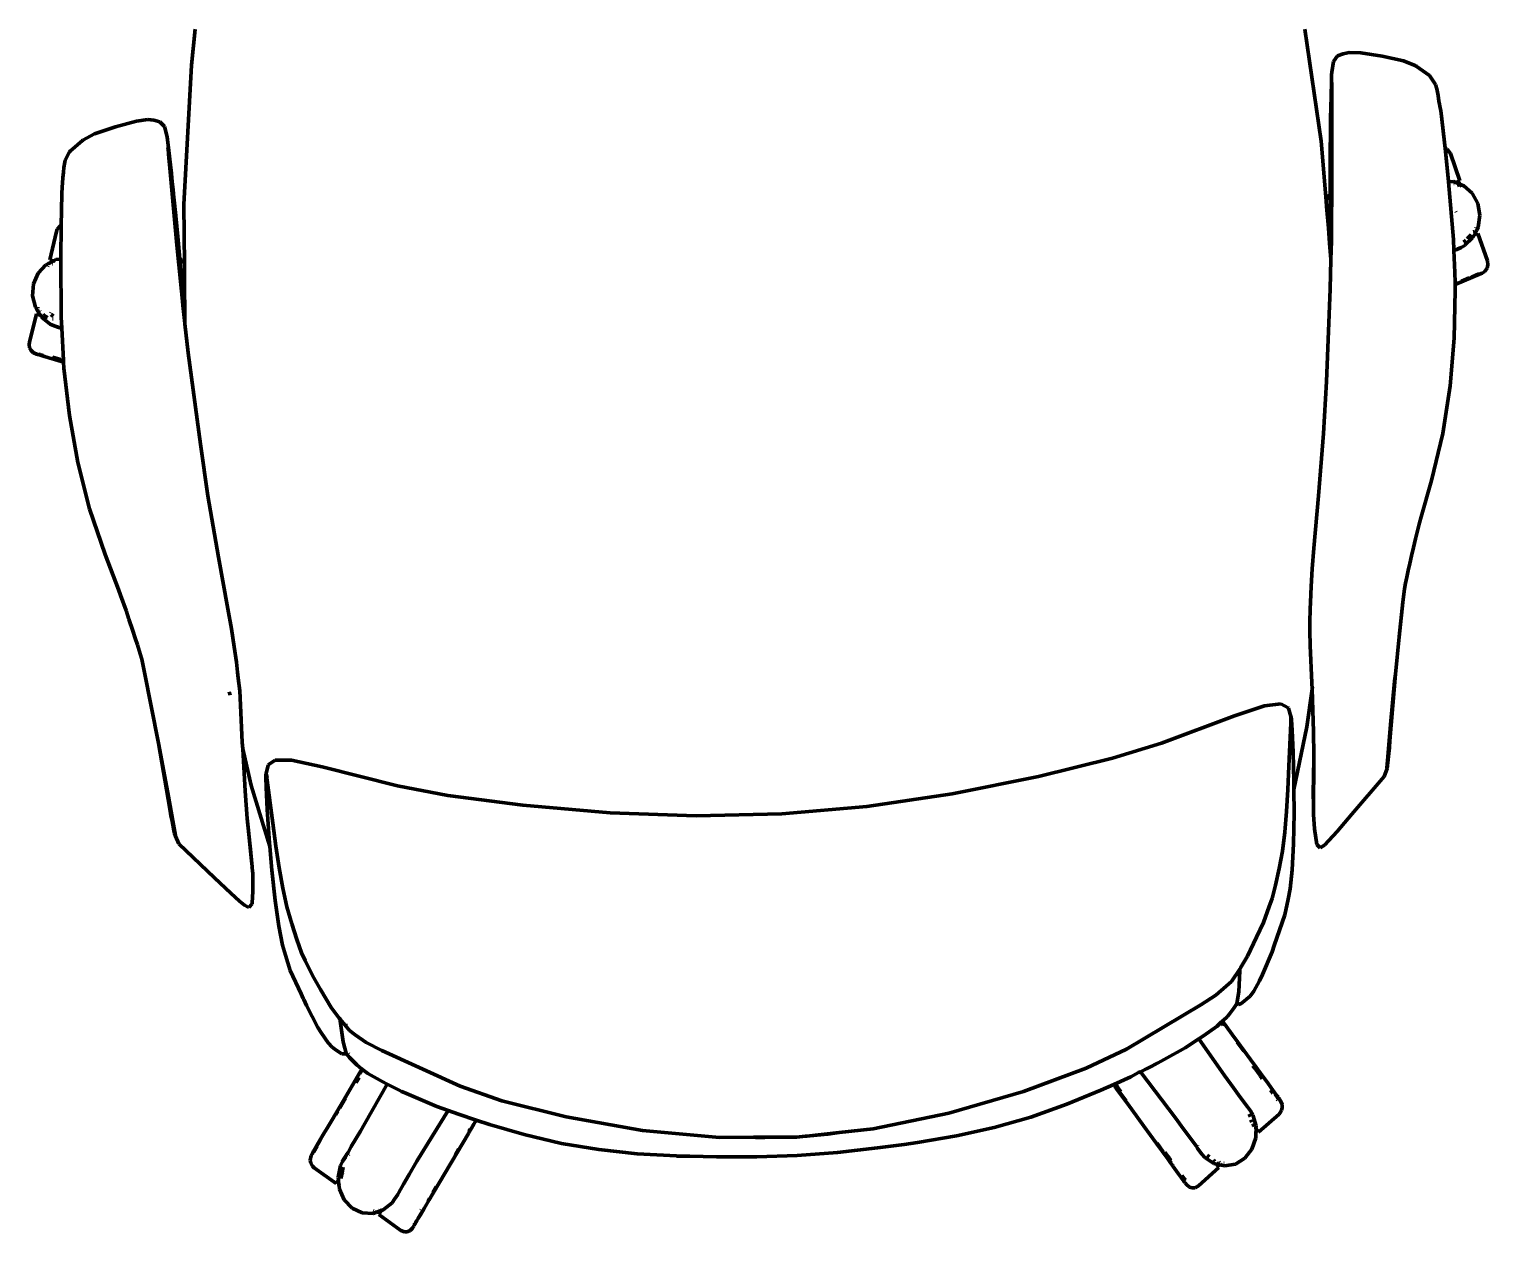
# Model space of a CAD drawing. Header units: millimetres. Extents: x 4307 to 31003, y 2809 to 20009.
# Drawn here: x 18729 to 19362, y 7918 to 8440 of the extents above; entities that cross this region are included whole.
import ezdxf

# ---------------------------------------------------------------- set-up
doc = ezdxf.new("R2010")
doc.units = ezdxf.units.MM
doc.layers.add('ProfileEdges', color=7, linetype='Continuous')

msp = doc.modelspace()

# ---------------------------------------------------------------- linework, layer by layer
at = {"layer": 'ProfileEdges', "lineweight": 211}
for p, q in [((18801.43, 8439.77), (18799.75, 8424.23)), ((19282.93, 8439.77), (19290.04, 8391.21)), ((19294.62, 8421.19), (19295.35, 8425.81)), ((19295.35, 8425.81), (19297.15, 8428.14)), ((19297.15, 8428.14), (19299.58, 8429.12)), ((19299.58, 8429.12), (19302.24, 8429.71)), ((19307.17, 8429.5), (19302.24, 8429.71)), ((19316.44, 8428.11), (19307.17, 8429.5)), ((19316.44, 8428.11), (19325.82, 8426.06)), ((19325.82, 8426.06), (19331.1, 8423.86)), ((18799.75, 8424.23), (18796.47, 8363.68)), ((19294.57, 8420.02), (19294.46, 8416.5)), ((19294.57, 8420.02), (19294.62, 8421.19)), ((19331.22, 8423.79), (19331.1, 8423.86)), ((19337.1, 8419.66), (19331.22, 8423.79)), ((19339.08, 8416.62), (19337.1, 8419.66)), ((19294.46, 8416.5), (19294.31, 8411.34)), ((19294.59, 8416.63), (19294.61, 8416.42)), ((19294.61, 8416.42), (19294.63, 8414.91)), ((19294.67, 8416.1), (19294.61, 8416.42)), ((19294.61, 8409.94), (19294.63, 8414.91)), ((19339.65, 8415.7), (19339.08, 8416.62)), ((19340.15, 8413.85), (19339.65, 8415.7)), ((19340.15, 8413.85), (19340.73, 8411.02)), ((19294.31, 8411.34), (19294.19, 8405.22)), ((19294.61, 8409.94), (19294.59, 8407.55)), ((19294.59, 8407.55), (19294.63, 8375.68)), ((19340.73, 8411.02), (19341.15, 8408.59)), ((19341.15, 8408.59), (19341.37, 8407.29)), ((19341.37, 8407.29), (19341.53, 8406.39)), ((19341.53, 8406.39), (19341.88, 8404.39)), ((18775.95, 8399.87), (18766.85, 8397.46)), ((18780.84, 8400.63), (18775.95, 8399.87)), ((18783.53, 8400.34), (18780.84, 8400.63)), ((18783.53, 8400.34), (18786.05, 8399.64)), ((18786.05, 8399.64), (18788.05, 8397.52)), ((19294.08, 8398.09), (19294.14, 8401.59)), ((19294.14, 8401.59), (19294.19, 8405.22)), ((19341.88, 8404.39), (19342.26, 8402.02)), ((19343.12, 8394.35), (19342.26, 8402.02)), ((18757.7, 8394.38), (18752.65, 8391.6)), ((18766.85, 8397.46), (18757.7, 8394.38)), ((18789.2, 8393), (18788.05, 8397.52)), ((19294.04, 8394.7), (19293.96, 8386.73)), ((19294.04, 8394.7), (19294.08, 8398.09)), ((19343.12, 8394.35), (19343.78, 8388.2)), ((18747.19, 8386.84), (18752.54, 8391.51)), ((18752.54, 8391.51), (18752.65, 8391.6)), ((18789.35, 8391.84), (18789.2, 8393)), ((18789.35, 8391.84), (18789.78, 8388.35)), ((18789.64, 8388.47), (18789.61, 8387.93)), ((18789.67, 8387.68), (18789.64, 8388.47)), ((18789.67, 8387.68), (18790.03, 8383.82)), ((18789.78, 8388.35), (18790.39, 8383.23)), ((19292.18, 8365.24), (19290.04, 8391.21)), ((19344.69, 8387.73), (19343.78, 8388.2)), ((19343.78, 8388.2), (19345.31, 8373.87)), ((19344.69, 8387.73), (19346.13, 8385.77)), ((18744.78, 8382.01), (18744.45, 8379.78)), ((18745.01, 8382.94), (18744.78, 8382.01)), ((18746.94, 8386.55), (18745.01, 8382.94)), ((18746.94, 8386.55), (18747.19, 8386.84)), ((18790.03, 8383.82), (18790.46, 8379.43)), ((18791.08, 8377.16), (18790.39, 8383.23)), ((19293.92, 8377.69), (19293.96, 8386.73)), ((19346.13, 8385.77), (19350.15, 8373.96)), ((18743.7, 8371.03), (18744.05, 8375.29)), ((18744.24, 8377.76), (18744.05, 8375.29)), ((18744.45, 8379.78), (18744.24, 8377.76)), ((18793.32, 8347.72), (18790.46, 8379.43)), ((18791.08, 8377.16), (18791.45, 8373.55)), ((19293.92, 8377.69), (19293.92, 8368.05)), ((19294.63, 8375.68), (19294.59, 8368.42)), ((18743.38, 8360.9), (18743.54, 8368.63)), ((18743.7, 8371.03), (18743.54, 8368.63)), ((18791.83, 8370.08), (18791.45, 8373.55)), ((18792.18, 8366.71), (18791.83, 8370.08)), ((19293.92, 8368.05), (19293.09, 8367.36)), ((19293.92, 8368.05), (19293.92, 8367.57)), ((19294.25, 8368.28), (19294.51, 8368.39)), ((19294.51, 8368.39), (19294.59, 8368.42)), ((19294.59, 8368.42), (19294.52, 8356.68)), ((19294.66, 8368.49), (19294.59, 8368.42)), ((19294.59, 8368.42), (19294.65, 8368.45)), ((19345.31, 8373.87), (19345.32, 8373.62)), ((19347.5, 8373.65), (19345.32, 8373.62)), ((19345.32, 8373.62), (19347.47, 8348.56)), ((19348.51, 8373.23), (19347.5, 8373.65)), ((19347.6, 8372.87), (19347.65, 8372.87)), ((19347.68, 8372.88), (19347.65, 8372.87)), ((19348.51, 8373.23), (19348.29, 8373.14)), ((19349.7, 8373.73), (19348.51, 8373.23)), ((19350.33, 8372.48), (19348.51, 8373.23)), ((19349.75, 8372.23), (19349.02, 8371.92)), ((19350.15, 8373.96), (19349.7, 8373.73)), ((19350.01, 8372.34), (19350.22, 8372.43)), ((19350.22, 8372.43), (19350.33, 8372.48)), ((19350.33, 8372.48), (19350.63, 8372.6)), ((19350.73, 8372.31), (19350.33, 8372.48)), ((19350.63, 8372.6), (19350.73, 8372.31)), ((19350.73, 8372.31), (19350.86, 8371.96)), ((19351.96, 8371.8), (19350.73, 8372.31)), ((19350.91, 8371.82), (19351.07, 8371.34)), ((19355.61, 8368.66), (19351.96, 8371.8)), ((19358.02, 8364.19), (19355.61, 8368.66)), ((18792.18, 8366.71), (18792.98, 8358.79)), ((18796.47, 8363.68), (18796.71, 8337.61)), ((19292.18, 8365.24), (19292.38, 8366.22)), ((19292.38, 8362.8), (19292.18, 8365.24)), ((19292.38, 8366.22), (19293.09, 8367.36)), ((19292.38, 8362.8), (19293.88, 8358.53)), ((19293.14, 8353.52), (19292.38, 8362.8)), ((19293.92, 8367.57), (19293.88, 8358.53)), ((19358.91, 8359.08), (19358.02, 8364.19)), ((18743.28, 8354.69), (18743.38, 8360.9)), ((18793.84, 8349.8), (18792.98, 8358.79)), ((19293.87, 8357.34), (19293.81, 8353.79)), ((19293.88, 8358.53), (19293.87, 8357.34)), ((19294.2, 8357.61), (19294.52, 8356.68)), ((19294.52, 8356.68), (19294.51, 8354.07)), ((19294.52, 8356.68), (19294.59, 8356.5)), ((19348.55, 8360.42), (19348.48, 8360.61)), ((19358.91, 8359.08), (19358.16, 8353.94)), ((18741.16, 8352.03), (18738.28, 8339.78)), ((18741.59, 8353), (18741.16, 8352.03)), ((18741.59, 8353), (18742.92, 8354.54)), ((18743.28, 8354.69), (18742.92, 8354.54)), ((18743.06, 8340.29), (18743.28, 8354.69)), ((18793.84, 8349.8), (18794.72, 8340.21)), ((19293.14, 8353.52), (19293.81, 8353.79)), ((19293.69, 8346.9), (19293.14, 8353.52)), ((19293.81, 8353.79), (19293.71, 8347.97)), ((19294.38, 8354.01), (19294.51, 8354.07)), ((19294.51, 8354.07), (19294.47, 8347.88)), ((19294.51, 8354.07), (19294.57, 8354.09)), ((19355.87, 8349.38), (19352.42, 8346.08)), ((19353.35, 8348.87), (19353.87, 8349.37)), ((19353.5, 8349.23), (19353.48, 8349.2)), ((19353.87, 8349.37), (19353.5, 8349.23)), ((19353.87, 8349.37), (19353.9, 8349.4)), ((19353.9, 8349.4), (19354.85, 8350.31)), ((19354.16, 8349.47), (19353.9, 8349.4)), ((19354.32, 8349.54), (19354.16, 8349.47)), ((19354.77, 8349.74), (19354.32, 8349.54)), ((19354.77, 8349.74), (19354.92, 8349.83)), ((19354.85, 8350.31), (19355.07, 8350.74)), ((19355.87, 8349.38), (19356.41, 8350.46)), ((19356.53, 8352.03), (19355.97, 8351.79)), ((19356.41, 8350.46), (19357.39, 8352.39)), ((19356.41, 8350.46), (19357.56, 8350.94)), ((19357.15, 8353.75), (19357.21, 8353.55)), ((19357.39, 8352.39), (19357.52, 8352.65)), ((19357.58, 8352.47), (19357.39, 8352.39)), ((19357.52, 8352.65), (19358.16, 8353.94)), ((19357.52, 8352.65), (19357.58, 8352.47)), ((19358.03, 8351.11), (19357.56, 8350.94)), ((19362.15, 8339.34), (19358.03, 8351.11)), ((18793.32, 8347.72), (18795.41, 8326.23)), ((19293.71, 8347.97), (19293.69, 8346.9)), ((19294.26, 8339.91), (19293.69, 8346.9)), ((19294.26, 8339.91), (19294.47, 8347.88)), ((19347.47, 8348.56), (19347.63, 8343.87)), ((19347.63, 8343.87), (19348.31, 8344.13)), ((19348.22, 8344.01), (19347.63, 8343.73)), ((19347.92, 8343.93), (19347.63, 8343.87)), ((19347.63, 8343.87), (19347.63, 8343.73)), ((19347.63, 8343.73), (19347.96, 8334.16)), ((19348.61, 8344.12), (19348.22, 8344.01)), ((19350.77, 8345.07), (19348.61, 8344.12)), ((19349.39, 8344.55), (19350.77, 8345.07)), ((19350.77, 8345.07), (19352.32, 8345.98)), ((19351.82, 8347.41), (19352.73, 8348.28)), ((19352.42, 8346.08), (19352.32, 8345.98)), ((18736.63, 8337.48), (18733.29, 8333.95)), ((18737.81, 8338.12), (18736.63, 8337.48)), ((18737.55, 8337.12), (18737.46, 8336.76)), ((18737.81, 8338.12), (18737.77, 8337.99)), ((18737.88, 8338.43), (18737.81, 8338.12)), ((18738.19, 8338.34), (18737.81, 8338.12)), ((18738.19, 8338.34), (18737.88, 8338.43)), ((18739.93, 8339.29), (18738.19, 8338.34)), ((18738.31, 8338.3), (18738.19, 8338.34)), ((18738.28, 8339.78), (18739.93, 8339.29)), ((18739.55, 8337.93), (18739.61, 8337.91)), ((18740.9, 8339.82), (18739.93, 8339.29)), ((18739.93, 8339.29), (18740.02, 8339.26)), ((18740.51, 8339.12), (18740.85, 8339.02)), ((18743.07, 8340.03), (18740.9, 8339.82)), ((18743.06, 8340.29), (18743.07, 8340.03)), ((18743.07, 8340.03), (18743.22, 8314.86)), ((18795.61, 8339.61), (18794.72, 8340.21)), ((18794.72, 8340.21), (18794.77, 8339.73)), ((18794.77, 8339.73), (18795.63, 8330.74)), ((18795.61, 8339.61), (18796.42, 8338.56)), ((18796.42, 8338.56), (18796.71, 8337.61)), ((18796.71, 8337.61), (18796.73, 8335.16)), ((19293.95, 8327.03), (19294.26, 8339.91)), ((19362.34, 8337.52), (19362.06, 8336.16)), ((19362.34, 8337.52), (19362.15, 8339.34)), ((18731.3, 8329.24), (18733.29, 8333.95)), ((18795.43, 8329.92), (18795.39, 8329.79)), ((18796.73, 8335.16), (18795.63, 8330.74)), ((18795.63, 8330.74), (18795.74, 8329.56)), ((18796.73, 8335.16), (18796.81, 8325.84)), ((19347.96, 8334.16), (19348.44, 8334.37)), ((19347.96, 8334.16), (19348.1, 8329.82)), ((19348.1, 8329.82), (19349, 8330.2)), ((19359.48, 8333.74), (19348.13, 8328.95)), ((19350.9, 8330.43), (19354.23, 8331.84)), ((19355.24, 8332.26), (19356.86, 8332.95)), ((19358.49, 8333.68), (19356.86, 8332.95)), ((19358.49, 8333.68), (19358.47, 8333.96)), ((19358.87, 8334.26), (19359.07, 8333.93)), ((19359.48, 8333.74), (19359.5, 8333.78)), ((19359.84, 8333.89), (19359.5, 8333.78)), ((19360.84, 8334.53), (19359.84, 8333.89)), ((19362.06, 8336.16), (19360.84, 8334.53)), ((18730.87, 8324.06), (18731.3, 8329.24)), ((18730.87, 8324.06), (18732.15, 8319.15)), ((18795.54, 8326.19), (18795.41, 8326.23)), ((18795.41, 8326.23), (18796.01, 8320.08)), ((18795.74, 8329.56), (18796.13, 8326.03)), ((18796.13, 8326.03), (18796.01, 8326.06)), ((18796.13, 8326.03), (18796.75, 8320.26)), ((18796.81, 8325.84), (18796.13, 8326.03)), ((18796.81, 8325.84), (18796.87, 8319.19)), ((19293.95, 8327.03), (19292.34, 8286.95)), ((19348.22, 8326.39), (19347.68, 8305.75)), ((19348.1, 8329.82), (19348.12, 8329.26)), ((19348.12, 8329.26), (19348.64, 8329.48)), ((19348.12, 8329.26), (19348.13, 8328.95)), ((19348.13, 8328.95), (19348.22, 8326.39)), ((18732.15, 8319.15), (18732.88, 8317.95)), ((18732.88, 8317.95), (18732.8, 8317.63)), ((18732.8, 8317.63), (18733.14, 8317.52)), ((18732.96, 8318.28), (18732.88, 8317.95)), ((18732.88, 8317.95), (18733.14, 8317.52)), ((18733.17, 8319.14), (18733.08, 8318.76)), ((18733.14, 8317.52), (18733.23, 8317.5)), ((18733.14, 8317.52), (18734.2, 8315.74)), ((18733.65, 8317.37), (18733.23, 8317.5)), ((18734.11, 8317.23), (18733.95, 8317.28)), ((18796.01, 8320.08), (18796.94, 8312.18)), ((18796.75, 8320.26), (18796.87, 8319.19)), ((18796.87, 8319.19), (18796.94, 8312.18)), ((18732.53, 8316.24), (18729.45, 8304.05)), ((18732.95, 8316.11), (18732.53, 8316.24)), ((18734.2, 8315.74), (18732.95, 8316.11)), ((18734.2, 8315.74), (18734.24, 8315.72)), ((18734.24, 8315.72), (18734.74, 8315.58)), ((18734.24, 8315.72), (18734.75, 8314.89)), ((18734.75, 8314.89), (18738.51, 8311.84)), ((18735.25, 8315.42), (18735.31, 8315.41)), ((18735.33, 8315.39), (18735.25, 8315.42)), ((18735.46, 8316.19), (18735.72, 8315.78)), ((18735.72, 8315.78), (18736.72, 8314.96)), ((18736.25, 8315.13), (18736.18, 8315.14)), ((18736.25, 8315.13), (18736.28, 8315.1)), ((18736.28, 8315.1), (18736.33, 8315.07)), ((18736.44, 8315.03), (18736.33, 8315.07)), ((18736.33, 8315.07), (18736.45, 8315.07)), ((18736.45, 8315.07), (18736.44, 8315.03)), ((18736.45, 8315.07), (18736.72, 8314.96)), ((18736.77, 8314.94), (18736.72, 8314.96)), ((18736.77, 8314.94), (18736.81, 8314.96)), ((18736.8, 8314.93), (18736.77, 8314.94)), ((18736.92, 8314.9), (18736.8, 8314.93)), ((18736.8, 8314.93), (18737.22, 8314.6)), ((18736.92, 8314.9), (18736.81, 8314.96)), ((18736.92, 8314.9), (18737.11, 8314.84)), ((18737.16, 8314.85), (18737.11, 8314.84)), ((18740.25, 8311.02), (18738.51, 8311.84)), ((18738.74, 8316.94), (18738.64, 8316.55)), ((18739.24, 8315.7), (18738.85, 8316.01)), ((18738.93, 8315.8), (18739.24, 8315.7)), ((18739.24, 8315.7), (18739.3, 8315.68)), ((18739.5, 8315.63), (18739.3, 8315.68)), ((18739.8, 8315.27), (18739.3, 8315.68)), ((18739.8, 8315.54), (18739.5, 8315.63)), ((18739.55, 8314.14), (18739.79, 8314.07)), ((18740.25, 8311.02), (18742.3, 8310.34)), ((18742.75, 8310.27), (18740.25, 8311.02)), ((18743.22, 8314.86), (18743.49, 8310.05)), ((18796.94, 8311.95), (18796.94, 8312.18)), ((18796.94, 8311.95), (18798.42, 8299.39)), ((18742.3, 8310.34), (18742.75, 8310.27)), ((18743.49, 8310.05), (18742.75, 8310.27)), ((18743.49, 8310.05), (18744.29, 8296.15)), ((19345.95, 8285.05), (19347.68, 8305.75)), ((18729.37, 8302.97), (18729.45, 8304.05)), ((18729.57, 8301.52), (18729.37, 8302.97)), ((18730.17, 8300.34), (18729.57, 8301.52)), ((18730.17, 8300.34), (18731.19, 8299.42)), ((18733.18, 8298.64), (18731.19, 8299.42)), ((18731.19, 8299.42), (18732.61, 8298.78)), ((18733.18, 8298.64), (18732.61, 8298.78)), ((18733.1, 8299.17), (18732.94, 8298.8)), ((18733.18, 8298.64), (18734.34, 8298.36)), ((18733.69, 8298.46), (18733.18, 8298.64)), ((18733.6, 8298.83), (18733.6, 8298.91)), ((18734.11, 8298.65), (18733.6, 8298.83)), ((18737.86, 8297.21), (18733.69, 8298.46)), ((18736.02, 8297.82), (18734.34, 8298.36)), ((18734.44, 8298.54), (18735.27, 8298.29)), ((18803.66, 8259.7), (18798.42, 8299.39)), ((18737.86, 8297.21), (18736.02, 8297.82)), ((18744.34, 8295.28), (18737.86, 8297.21)), ((18739.18, 8297.12), (18739.11, 8297.14)), ((18742.43, 8296.15), (18739.18, 8297.12)), ((18743.09, 8296.5), (18739.62, 8297.54)), ((18743.31, 8296.44), (18743.75, 8296.31)), ((18743.79, 8296.3), (18743.75, 8296.31)), ((18744.29, 8296.15), (18743.79, 8296.3)), ((18744.29, 8296.15), (18744.34, 8295.28)), ((18744.34, 8295.28), (18744.48, 8292.72)), ((18744.48, 8292.72), (18746.89, 8272.25)), ((19291.1, 8264.36), (19292.34, 8286.95)), ((19345.95, 8285.05), (19342.75, 8264.4)), ((18750.5, 8251.84), (18746.89, 8272.25)), ((19288.92, 8237.31), (19291.1, 8264.36)), ((19337.84, 8243.95), (19342.75, 8264.4)), ((18803.66, 8259.7), (18806.96, 8237.35)), ((18750.5, 8251.84), (18755.56, 8231.66)), ((19337.84, 8243.95), (19333.37, 8228.21)), ((18806.96, 8237.35), (18811.58, 8210.69)), ((19288.92, 8237.31), (19286.91, 8214.67)), ((18762.31, 8211.85), (18755.56, 8231.66)), ((19332.72, 8225.66), (19330.99, 8218.76)), ((19332.72, 8225.66), (19333.37, 8228.21)), ((19330.07, 8214.95), (19330.99, 8218.76)), ((18762.31, 8211.85), (18768.18, 8196.69)), ((18815.64, 8188.39), (18811.58, 8210.69)), ((19286.91, 8214.67), (19286.15, 8205.74)), ((19329.22, 8211.37), (19328.45, 8208.03)), ((19330.07, 8214.95), (19329.22, 8211.37)), ((19286.15, 8205.74), (19285.7, 8197.97)), ((19327.13, 8202.04), (19327.75, 8204.92)), ((19328.45, 8208.03), (19327.75, 8204.92)), ((19285.4, 8191.19), (19285.7, 8197.97)), ((19325.26, 8198.74), (19325.25, 8198.68)), ((19325.44, 8191.23), (19326.12, 8197)), ((19326.59, 8199.4), (19326.12, 8197)), ((19327.13, 8202.04), (19326.59, 8199.4)), ((18769.07, 8194.22), (18768.18, 8196.69)), ((18769.07, 8194.22), (18771.42, 8187.56)), ((19285.3, 8188.17), (19285.4, 8191.19)), ((19323.85, 8176.23), (19325.44, 8191.23)), ((18772.68, 8183.86), (18771.42, 8187.56)), ((18815.64, 8188.39), (18817.21, 8179.59)), ((19285.15, 8182.66), (19285.3, 8188.17)), ((18774.39, 8178.75), (18772.68, 8183.86)), ((18775.42, 8175.62), (18774.39, 8178.75)), ((18818.36, 8171.9), (18817.21, 8179.59)), ((19285.15, 8182.66), (19285.09, 8178.68)), ((19285.09, 8178.68), (19285.31, 8172.45)), ((18775.42, 8175.62), (18776.34, 8172.71)), ((18776.34, 8172.71), (18777.55, 8168.78)), ((18819.28, 8165.19), (18818.36, 8171.9)), ((19285.31, 8172.45), (19285.99, 8156.22)), ((19322.22, 8160.03), (19323.85, 8176.23)), ((18777.55, 8168.78), (18778.24, 8166.44)), ((18779.43, 8160.78), (18778.24, 8166.44)), ((18782.38, 8146.04), (18779.43, 8160.78)), ((18819.28, 8165.19), (18819.82, 8160.8)), ((18819.82, 8160.8), (18820.13, 8158.18)), ((19319.89, 8131.08), (19322.22, 8160.03)), ((19321.91, 8156.89), (19322.22, 8160.03)), ((18820.13, 8158.18), (18820.72, 8152.78)), ((18820.72, 8152.78), (18821.07, 8146.55)), ((19283.8, 8137.21), (19286.08, 8153.45)), ((19286.08, 8153.45), (19285.99, 8156.22)), ((19286.08, 8153.45), (19286.22, 8154.44)), ((19286.7, 8135.07), (19286.08, 8153.45)), ((19320.18, 8138.11), (19321.91, 8156.89)), ((18816.53, 8150.92), (18816.21, 8152.3)), ((18821.07, 8146.55), (18821.87, 8130.33)), ((19272.53, 8147.08), (19265.44, 8146.18)), ((19275.71, 8145.34), (19272.53, 8147.08)), ((18785.48, 8130.1), (18782.38, 8146.04)), ((19252.47, 8141.92), (19220.67, 8130.05)), ((19252.47, 8141.92), (19265.44, 8146.18)), ((19275.8, 8145.18), (19275.71, 8145.34)), ((19276.93, 8141.66), (19275.8, 8145.18)), ((19276.93, 8141.66), (19276.79, 8138.68)), ((19277.02, 8141.47), (19276.93, 8141.66)), ((19277.17, 8140.14), (19277.02, 8141.47)), ((19277.43, 8135.68), (19277.17, 8140.14)), ((19276.06, 8120.01), (19276.79, 8138.68)), ((19277.85, 8126.13), (19277.43, 8135.68)), ((19278.2, 8109.96), (19283.8, 8137.21)), ((19286.7, 8135.07), (19286.85, 8124.74)), ((19320.18, 8138.11), (19318.97, 8124.17)), ((18786.08, 8127.01), (18785.48, 8130.1)), ((18790.43, 8101.56), (18785.48, 8130.1)), ((18821.87, 8130.33), (18822.03, 8127.56)), ((18825.77, 8111.66), (18822.03, 8127.56)), ((18822.03, 8127.56), (18823.09, 8109.22)), ((19199.42, 8123.49), (19220.67, 8130.05)), ((19319.67, 8128.21), (19319.41, 8125.65)), ((19319.67, 8128.21), (19319.89, 8131.08)), ((18789.5, 8108.52), (18786.08, 8127.01)), ((18833.08, 8120.66), (18836.09, 8122.74)), ((18843.23, 8122.63), (18836.09, 8122.74)), ((18856.52, 8119.84), (18843.23, 8122.63)), ((19167.29, 8115.59), (19199.42, 8123.49)), ((19278.19, 8113.47), (19277.85, 8126.13)), ((19286.62, 8108.24), (19286.83, 8123.2)), ((19286.83, 8123.2), (19286.85, 8124.74)), ((19286.83, 8123.2), (19286.87, 8119.23)), ((19318.97, 8124.17), (19318.57, 8119.33)), ((19318.96, 8121.61), (19318.8, 8120.29)), ((19319.41, 8125.65), (19318.96, 8121.61)), ((18832.14, 8116.66), (18832.1, 8115.32)), ((18832.1, 8115.32), (18832.25, 8110.85)), ((18832.21, 8116.86), (18832.14, 8116.66)), ((18833.01, 8120.48), (18832.21, 8116.86)), ((18832.7, 8115.14), (18832.21, 8116.86)), ((18832.62, 8113.91), (18832.21, 8116.86)), ((18833.08, 8120.66), (18833.01, 8120.48)), ((18856.52, 8119.84), (18889.24, 8111.57)), ((19167.29, 8115.59), (19129.93, 8108.07)), ((19276.06, 8120.01), (19275.61, 8109.92)), ((19286.69, 8104.79), (19286.87, 8119.23)), ((19303.38, 8099.2), (19317.41, 8115.53)), ((19318.61, 8119.04), (19317.41, 8115.53)), ((19318.8, 8120.29), (19318.61, 8119.04)), ((18789.5, 8108.52), (18791.97, 8094.77)), ((18823.09, 8109.22), (18824.04, 8097.39)), ((18833.82, 8085.18), (18825.77, 8111.66)), ((18832.25, 8110.85), (18832.71, 8101.3)), ((18835.04, 8095.42), (18832.62, 8113.91)), ((18910.98, 8107.4), (18889.24, 8111.57)), ((19275.61, 8109.92), (19275.03, 8100.36)), ((19278.2, 8109.96), (19278.19, 8113.47)), ((19278.24, 8099.72), (19278.2, 8109.96)), ((18943.66, 8103.12), (18910.98, 8107.4)), ((18981.52, 8099.79), (18943.66, 8103.12)), ((19092.88, 8102.61), (19055.93, 8099.37)), ((19129.93, 8108.07), (19092.88, 8102.61)), ((19286.62, 8108.24), (19286.62, 8106.74)), ((19286.69, 8104.79), (19286.62, 8106.74)), ((19286.64, 8099.72), (19286.66, 8102.05)), ((19286.66, 8102.17), (19286.67, 8102.78)), ((19286.66, 8102.05), (19286.66, 8102.17)), ((19286.67, 8103.52), (19286.69, 8104.36)), ((19286.67, 8103.52), (19286.67, 8102.92)), ((19286.67, 8102.78), (19286.67, 8102.92)), ((19286.69, 8104.36), (19286.69, 8104.79)), ((18790.43, 8101.56), (18790.91, 8098.72)), ((18790.91, 8098.72), (18791.4, 8096.2)), ((18791.4, 8096.2), (18792.21, 8092.23)), ((18824.04, 8097.39), (18824.35, 8093.44)), ((18824.04, 8097.39), (18825.6, 8082.52)), ((18832.71, 8101.3), (18833.52, 8088.67)), ((19018.88, 8098.49), (18981.52, 8099.79)), ((19055.93, 8099.37), (19018.88, 8098.49)), ((19275.03, 8100.36), (19274.24, 8091.42)), ((19277.99, 8086.42), (19278.24, 8099.72)), ((19286.66, 8099.36), (19286.64, 8099.72)), ((19286.66, 8099.16), (19286.66, 8099.36)), ((19287.14, 8092.87), (19286.66, 8099.16)), ((19296.93, 8091.73), (19303.38, 8099.2)), ((18791.97, 8094.77), (18792.81, 8090.01)), ((18792.49, 8090.93), (18792.21, 8092.23)), ((18792.49, 8090.93), (18792.8, 8089.72)), ((18794.31, 8086.36), (18792.8, 8089.72)), ((18824.35, 8093.44), (18825.85, 8079.09)), ((18836.41, 8085.43), (18835.04, 8095.42)), ((19274.24, 8091.42), (19273.19, 8083.15)), ((19287.14, 8092.87), (19288.17, 8086.1)), ((19296.93, 8091.73), (19293.42, 8087.78)), ((18794.31, 8086.36), (18809.75, 8071.67)), ((18833.52, 8088.67), (18833.82, 8085.18)), ((18833.82, 8085.18), (18834.72, 8074.98)), ((18837.86, 8075.97), (18836.41, 8085.43)), ((19273.19, 8083.15), (19271.83, 8075.62)), ((19277.4, 8075.14), (19277.99, 8086.42)), ((19289.66, 8084.62), (19288.17, 8086.1)), ((19291.43, 8085.88), (19289.66, 8084.62)), ((19291.43, 8085.88), (19293.42, 8087.78)), ((18825.74, 8081.04), (18825.6, 8082.52)), ((18826, 8077.92), (18825.74, 8081.04)), ((18825.85, 8079.09), (18825.85, 8079.04)), ((18825.85, 8079.04), (18826, 8077.92)), ((18825.91, 8076.87), (18826.09, 8076.59)), ((18826, 8077.92), (18826.06, 8077.22)), ((18826.06, 8077.22), (18826.07, 8077.1)), ((18826.07, 8077.1), (18826.09, 8076.59)), ((18816.85, 8064.95), (18809.75, 8071.67)), ((18826.09, 8076.59), (18826.32, 8074.14)), ((18826.32, 8074.14), (18826.36, 8074.05)), ((18826.36, 8074.05), (18826.49, 8067.18)), ((18834.72, 8074.98), (18836.18, 8061.78)), ((18839.45, 8067.17), (18837.86, 8075.97)), ((19271.83, 8075.62), (19270.23, 8068.52)), ((19276.61, 8066.82), (19277.4, 8075.14)), ((18820.67, 8061.57), (18816.85, 8064.95)), ((18826.39, 8065.69), (18826.07, 8060.77)), ((18826.46, 8066.88), (18826.39, 8065.69)), ((18826.49, 8067.18), (18826.46, 8066.88)), ((18841.25, 8059.06), (18839.45, 8067.17)), ((19268.78, 8062.61), (19270.23, 8068.52)), ((19275.73, 8062.39), (19276.61, 8066.82)), ((18822.84, 8059.75), (18820.67, 8061.57)), ((18824.75, 8058.7), (18822.84, 8059.75)), ((18824.75, 8058.7), (18826.08, 8060.33)), ((18826.08, 8060.33), (18826.07, 8060.77)), ((18836.18, 8061.78), (18837.78, 8050.62)), ((18843.29, 8051.72), (18841.25, 8059.06)), ((19267.5, 8059.17), (19264.93, 8052.24)), ((19267.5, 8059.17), (19268.78, 8062.61)), ((19275.73, 8062.39), (19274.28, 8055.58)), ((18843.29, 8051.72), (18845.53, 8044.83)), ((19262, 8045.89), (19264.93, 8052.24)), ((19269.59, 8042.29), (19274.28, 8055.58)), ((18837.78, 8050.62), (18839.33, 8042.43)), ((19262, 8045.89), (19258.07, 8037.61)), ((18839.33, 8042.43), (18840.61, 8038.12)), ((18847.5, 8039.12), (18845.53, 8044.83)), ((18847.5, 8039.12), (18849.09, 8035.83)), ((19268.69, 8039.61), (19264.6, 8029.65)), ((19269.59, 8042.29), (19268.69, 8039.61)), ((18840.61, 8038.12), (18842.67, 8031.51)), ((18852.28, 8029.23), (18849.09, 8035.83)), ((19255.05, 8032.55), (19254.71, 8032.05)), ((19255.05, 8032.55), (19258.07, 8037.61)), ((18847.4, 8021.37), (18842.67, 8031.51)), ((18855.77, 8023.23), (18852.28, 8029.23)), ((19248.78, 8024.61), (19251.12, 8026.74)), ((19254.71, 8032.05), (19251.12, 8026.74)), ((19254.3, 8022.19), (19254.71, 8031.37)), ((19254.71, 8031.37), (19254.71, 8032.05)), ((19263.28, 8027), (19260.81, 8022.51)), ((19263.28, 8027), (19264.6, 8029.65)), ((18847.4, 8021.37), (18848.34, 8019.25)), ((18860.43, 8015.43), (18855.77, 8023.23)), ((19237.85, 8016.5), (19244.34, 8020.75)), ((19248.78, 8024.61), (19244.34, 8020.75)), ((19253.39, 8017.1), (19254.3, 8022.19)), ((19257.63, 8018.97), (19259.19, 8020.34)), ((19259.19, 8020.34), (19260.81, 8022.51)), ((18848.34, 8019.25), (18848.54, 8018.81)), ((18849.68, 8016.24), (18848.54, 8018.81)), ((18854.66, 8006.78), (18849.68, 8016.24)), ((18863.9, 8010.74), (18860.43, 8015.43)), ((19237.85, 8016.5), (19205.5, 7997.34)), ((19252.19, 8015.13), (19250.44, 8012.77)), ((19252.19, 8015.13), (19253.23, 8016.87)), ((19253.23, 8016.87), (19253.19, 8016.88)), ((19253.23, 8016.87), (19253.39, 8017.1)), ((19253.25, 8016.87), (19253.23, 8016.87)), ((19253.6, 8016.83), (19253.25, 8016.87)), ((19254.15, 8016.71), (19253.6, 8016.83)), ((19255.31, 8017.09), (19254.15, 8016.71)), ((19255.31, 8017.09), (19256.68, 8018.08)), ((19256.68, 8018.08), (19257.63, 8018.97)), ((18864.27, 8010.35), (18863.9, 8010.74)), ((18864.27, 8010.35), (18864.26, 8010.46)), ((18864.28, 8010.28), (18864.27, 8010.35)), ((18864.35, 8009.6), (18864.28, 8010.28)), ((18868.34, 8005.39), (18864.28, 8010.28)), ((18864.35, 8009.6), (18865.58, 8000.51)), ((18866.78, 8007.77), (18866.72, 8008.37)), ((19244.84, 8007.36), (19238.99, 8003.14)), ((19244.84, 8007.36), (19246.67, 8008.96)), ((19246.67, 8008.96), (19247.05, 8009.3)), ((19246.67, 8008.96), (19247.56, 8007.74)), ((19247.05, 8009.3), (19247.24, 8009.49)), ((19248.21, 8007.71), (19247.05, 8009.3)), ((19247.24, 8009.49), (19247.37, 8009.57)), ((19247.24, 8009.49), (19248.82, 8007.34)), ((19249.31, 8011.55), (19247.37, 8009.57)), ((19248.82, 8007.34), (19251.38, 8003.72)), ((19249.31, 8011.55), (19250.44, 8012.77)), ((18856.22, 8004.29), (18854.66, 8006.78)), ((18859.08, 8000.1), (18856.22, 8004.29)), ((18870.86, 8003.54), (18868.34, 8005.39)), ((18870.86, 8003.54), (18875.63, 8000.19)), ((19236.92, 8001.81), (19230.97, 7997.97)), ((19238.99, 8003.14), (19236.92, 8001.81)), ((19236.92, 8001.81), (19248.11, 7985.85)), ((19253.92, 8000.34), (19251.38, 8003.72)), ((18860.89, 7998.13), (18859.08, 8000.1)), ((18860.89, 7998.13), (18862.57, 7996.94)), ((18865.04, 7995.33), (18862.57, 7996.94)), ((18866.77, 7995.25), (18865.04, 7995.33)), ((18865.58, 8000.51), (18865.7, 7999.92)), ((18865.7, 7999.92), (18866.96, 7995.54)), ((18867.11, 7995.34), (18866.77, 7995.25)), ((18867.11, 7995.34), (18866.96, 7995.54)), ((18867.18, 7995.34), (18867.11, 7995.34)), ((18868.33, 7993.72), (18867.11, 7995.34)), ((18868.07, 7995.21), (18867.93, 7995.23)), ((18875.63, 8000.19), (18882.47, 7996.68)), ((18882.47, 7996.68), (18916.4, 7981.22)), ((19188.1, 7989.06), (19205.5, 7997.34)), ((19216.37, 7989.76), (19229.98, 7997.35)), ((19229.98, 7997.35), (19230.97, 7997.97)), ((19256.42, 7996.44), (19253.59, 8000.33)), ((19253.92, 8000.34), (19259.34, 7992.9)), ((18865.59, 7974.81), (18873.76, 7988.66)), ((18871.52, 7990.48), (18868.33, 7993.72)), ((18871.52, 7990.48), (18873.63, 7988.73)), ((18872.92, 7986.71), (18873.97, 7988.49)), ((18873.63, 7988.73), (18873.76, 7988.66)), ((18873.76, 7988.66), (18873.97, 7988.49)), ((18873.97, 7988.49), (18876.35, 7986.81)), ((19160.88, 7979.02), (19188.1, 7989.06)), ((19211.63, 7987.53), (19219.1, 7991.39)), ((19211.63, 7987.53), (19216.37, 7989.76)), ((19259.34, 7992.9), (19261.8, 7989.44)), ((19260.39, 7990.14), (19261.13, 7989.13)), ((19261.22, 7989.01), (19261.13, 7989.13)), ((19261.22, 7989.01), (19263.48, 7985.91)), ((19261.8, 7989.44), (19264.44, 7985.9)), ((18870.7, 7982.95), (18871.37, 7984.07)), ((18872.51, 7985.03), (18871.27, 7982.93)), ((18871.37, 7984.07), (18871.49, 7984.28)), ((18884.73, 7982.17), (18875.05, 7965.05)), ((18876.35, 7986.81), (18881.52, 7983.85)), ((18881.52, 7983.85), (18881.55, 7983.84)), ((18881.55, 7983.84), (18882.55, 7983.26)), ((18884.73, 7982.17), (18882.55, 7983.26)), ((18889.93, 7979.56), (18884.73, 7982.17)), ((19200, 7982.04), (19194.38, 7979.48)), ((19200.03, 7982.05), (19200, 7982.04)), ((19200, 7982.04), (19200.55, 7981.12)), ((19207.37, 7985.39), (19200.03, 7982.05)), ((19200.03, 7982.05), (19200.55, 7981.12)), ((19207.37, 7985.39), (19210.81, 7987.15)), ((19210.81, 7987.15), (19211.63, 7987.53)), ((19227.1, 7967.1), (19211.63, 7987.53)), ((19252.02, 7980.48), (19248.11, 7985.85)), ((19263.61, 7985.73), (19263.48, 7985.91)), ((19264.3, 7984.79), (19263.61, 7985.73)), ((19264.3, 7984.79), (19264.32, 7984.75)), ((19264.45, 7984.57), (19264.32, 7984.75)), ((19266.67, 7982.84), (19264.44, 7985.9)), ((19266.67, 7982.84), (19268.3, 7980.57)), ((18866.68, 7976.12), (18864.18, 7971.88)), ((18889.93, 7979.56), (18891, 7979.01)), ((18892.05, 7978.5), (18891, 7979.01)), ((18892.05, 7978.5), (18906.27, 7972.47)), ((18916.4, 7981.22), (18934.47, 7974.92)), ((19128.49, 7969.51), (19160.88, 7979.02)), ((19194.38, 7979.48), (19179.7, 7973.42)), ((19200.55, 7981.12), (19200.69, 7981.18)), ((19200.55, 7981.12), (19200.78, 7980.8)), ((19200.83, 7980.77), (19200.78, 7980.8)), ((19200.83, 7980.77), (19201.1, 7980.32)), ((19201.05, 7981.35), (19201.24, 7981.44)), ((19201.1, 7980.32), (19203.81, 7976.6)), ((19201.24, 7981.44), (19201.47, 7981.12)), ((19201.5, 7981.08), (19201.29, 7980.92)), ((19201.5, 7981.08), (19201.47, 7981.12)), ((19203.16, 7978.8), (19201.5, 7981.08)), ((19202.79, 7978.45), (19205.43, 7974.84)), ((19203.81, 7976.6), (19205.57, 7974.27)), ((19206.2, 7973.32), (19203.81, 7976.6)), ((19252.02, 7980.48), (19254.89, 7976.57)), ((19254.89, 7976.57), (19258.11, 7972.35)), ((19268.92, 7978.45), (19268.1, 7979.57)), ((19269.72, 7978.51), (19268.3, 7980.57)), ((19269.11, 7978.18), (19268.92, 7978.45)), ((19270.89, 7976.96), (19269.72, 7978.51)), ((19270.77, 7976.76), (19270.13, 7977.64)), ((19271.19, 7976.11), (19270.77, 7976.76)), ((19270.89, 7976.96), (19271.32, 7976.48)), ((19271.19, 7976.11), (19270.92, 7975.7)), ((19271.17, 7975.36), (19270.94, 7975.67)), ((19271.81, 7975.71), (19271.17, 7975.36)), ((19271.32, 7976.48), (19271.68, 7975.95)), ((19271.68, 7975.95), (19272.02, 7975.51)), ((19271.81, 7975.71), (19272.02, 7975.51)), ((19272.02, 7975.51), (19272.26, 7975.18)), ((18860.89, 7966.73), (18865.59, 7974.81)), ((18862.5, 7969.03), (18863.33, 7970.44)), ((18911.16, 7970.72), (18897.66, 7948.73)), ((18911.16, 7970.72), (18906.27, 7972.47)), ((18911.21, 7970.8), (18911.16, 7970.72)), ((18915.63, 7969.11), (18911.16, 7970.72)), ((18915.63, 7969.11), (18923.29, 7966.59)), ((18934.47, 7974.92), (18962.46, 7967.96)), ((19095.58, 7962.79), (19128.49, 7969.51)), ((19179.7, 7973.42), (19164.05, 7967.82)), ((19205.57, 7974.27), (19207.84, 7971.15)), ((19213.07, 7963.9), (19207.84, 7971.15)), ((19259.33, 7970.57), (19258.11, 7972.35)), ((19259.1, 7968.23), (19258.6, 7969.11)), ((19260.31, 7968.78), (19259.33, 7970.57)), ((19262.87, 7961.31), (19271.78, 7969.19)), ((19272.77, 7970.66), (19271.78, 7969.19)), ((19272.26, 7975.18), (19273.05, 7973.36)), ((19272.77, 7970.66), (19273.15, 7971.98)), ((19273.05, 7973.36), (19273.15, 7971.98)), ((18858.69, 7963.01), (18857.25, 7960.67)), ((18858.69, 7963.01), (18860.89, 7966.73)), ((18875.05, 7965.05), (18873.14, 7961.79)), ((18921.32, 7963.07), (18920, 7960.91)), ((18921.32, 7963.07), (18922.33, 7964.77)), ((18921.32, 7963.07), (18921.95, 7964.24)), ((18922.33, 7964.77), (18921.95, 7964.24)), ((18922.33, 7964.77), (18922.94, 7965.81)), ((18922.75, 7965.6), (18922.5, 7965.7)), ((18922.93, 7965.96), (18922.75, 7965.6)), ((18922.94, 7965.81), (18923.29, 7966.59)), ((18923.29, 7966.59), (18929.09, 7964.69)), ((18944.24, 7960.29), (18929.09, 7964.69)), ((18962.46, 7967.96), (18995.54, 7962.1)), ((19080.83, 7961.19), (19095.58, 7962.79)), ((19148.15, 7963.3), (19131.81, 7959.68)), ((19164.05, 7967.82), (19148.15, 7963.3)), ((19218.5, 7956.46), (19213.07, 7963.9)), ((19229.31, 7964.1), (19227.1, 7967.1)), ((19233.86, 7957.81), (19229.31, 7964.1)), ((19259.18, 7967.97), (19259.1, 7968.23)), ((19259.88, 7965.71), (19259.57, 7966.71)), ((19260.31, 7968.78), (19261.78, 7964.01)), ((19260.35, 7964.76), (19260.41, 7964.65)), ((19260.44, 7964.59), (19260.41, 7964.65)), ((19260.45, 7964.63), (19260.41, 7964.65)), ((19260.42, 7964.62), (19260.44, 7964.59)), ((19260.44, 7964.59), (19260.63, 7964.33)), ((19260.63, 7964.33), (19261, 7963.82)), ((19260.99, 7963.84), (19260.63, 7964.33)), ((19261.61, 7962.99), (19261.72, 7962.83)), ((19261.72, 7962.83), (19261.78, 7964.01)), ((19261.76, 7962.78), (19261.72, 7962.83)), ((19261.72, 7960.57), (19261.76, 7962.78)), ((19262.59, 7961.69), (19261.76, 7962.78)), ((18853.82, 7954.84), (18856.85, 7959.98)), ((18855.54, 7957.58), (18854.16, 7955.33)), ((18855.54, 7957.58), (18856.85, 7959.98)), ((18857.25, 7960.67), (18856.85, 7959.98)), ((18873.14, 7961.79), (18869.15, 7955.06)), ((18919.96, 7960.77), (18904.89, 7935.21)), ((18920, 7960.91), (18919.96, 7960.77)), ((18920.22, 7961.73), (18920.72, 7962.57)), ((18960.32, 7956.46), (18944.24, 7960.29)), ((18960.32, 7956.46), (18976.56, 7953.73)), ((18995.54, 7962.1), (19028.9, 7959.07)), ((19028.9, 7959.07), (19043.68, 7959.12)), ((19043.68, 7959.12), (19057.15, 7959.18)), ((19043.68, 7959.12), (19044.73, 7959.02)), ((19048.62, 7958.94), (19044.73, 7959.02)), ((19057.15, 7959.18), (19048.62, 7958.94)), ((19057.15, 7959.18), (19062.32, 7959.2)), ((19062.32, 7959.2), (19066.29, 7959.62)), ((19066.86, 7959.65), (19066.29, 7959.62)), ((19066.86, 7959.65), (19080.83, 7961.19)), ((19075.97, 7960.51), (19066.86, 7959.65)), ((19079.84, 7960.98), (19075.97, 7960.51)), ((19079.84, 7960.98), (19080.83, 7961.19)), ((19109.05, 7956.03), (19114.85, 7956.79)), ((19114.88, 7956.83), (19114.85, 7956.79)), ((19131.81, 7959.68), (19114.88, 7956.83)), ((19218.5, 7956.46), (19221.03, 7953.07)), ((19218.79, 7956.51), (19221.5, 7952.8)), ((19235.77, 7955.36), (19233.86, 7957.81)), ((19261.69, 7958.8), (19259.89, 7953.98)), ((19261.72, 7960.27), (19261.51, 7960.08)), ((19261.53, 7960.83), (19261.72, 7960.57)), ((19261.69, 7958.8), (19261.72, 7960.27)), ((19261.85, 7960.39), (19261.72, 7960.57)), ((19261.72, 7960.27), (19261.72, 7960.57)), ((19261.85, 7960.39), (19261.72, 7960.27)), ((19262.59, 7961.69), (19262.87, 7961.31)), ((18851.32, 7949.14), (18851.75, 7951.24)), ((18851.75, 7951.24), (18852.34, 7952.28)), ((18852.34, 7952.28), (18852.49, 7952.58)), ((18852.34, 7952.28), (18852.49, 7952.23)), ((18852.49, 7952.23), (18852.38, 7952.03)), ((18853.19, 7953.62), (18852.49, 7952.23)), ((18852.49, 7952.58), (18852.54, 7952.62)), ((18852.49, 7952.23), (18852.97, 7952.07)), ((18852.54, 7952.62), (18853.19, 7953.62)), ((18852.54, 7952.62), (18852.81, 7953.13)), ((18853.6, 7954.41), (18852.81, 7953.13)), ((18853.33, 7953.47), (18852.97, 7952.79)), ((18852.97, 7952.79), (18853.13, 7952.58)), ((18853.19, 7953.62), (18853.24, 7953.69)), ((18853.6, 7954.41), (18853.24, 7953.69)), ((18854.33, 7955.18), (18853.33, 7953.47)), ((18853.82, 7954.84), (18853.6, 7954.41)), ((18854.16, 7955.33), (18853.82, 7954.84)), ((18866.74, 7950.68), (18865.31, 7948.6)), ((18866.52, 7950.55), (18865.69, 7949.25)), ((18867.29, 7951.8), (18866.52, 7950.55)), ((18866.52, 7950.55), (18866.74, 7950.68)), ((18866.74, 7950.68), (18866.77, 7950.74)), ((18867.29, 7951.8), (18867.75, 7952.52)), ((18867.75, 7952.52), (18869.15, 7955.06)), ((18867.93, 7951.68), (18868.02, 7951.76)), ((18868.13, 7951.95), (18868.03, 7951.86)), ((18914.19, 7951.5), (18915.73, 7954.11)), ((18976.56, 7953.73), (18993.14, 7951.95)), ((19010.24, 7951), (18993.14, 7951.95)), ((19010.24, 7951), (19010.27, 7950.96)), ((19010.27, 7950.96), (19016.11, 7950.85)), ((19016.11, 7950.85), (19027.7, 7950.63)), ((19016.11, 7950.85), (19027.69, 7950.56)), ((19027.69, 7950.56), (19045.18, 7950.61)), ((19045.18, 7950.61), (19062.68, 7951.25)), ((19062.68, 7951.25), (19080.15, 7952.56)), ((19080.15, 7952.56), (19097.56, 7954.45)), ((19109.05, 7956.03), (19097.56, 7954.45)), ((19223.45, 7949.82), (19221.03, 7953.07)), ((19222.2, 7952.7), (19223.79, 7950.51)), ((19223.79, 7950.51), (19223.92, 7950.33)), ((19223.92, 7950.33), (19224.64, 7949.35)), ((19235.77, 7955.36), (19236.09, 7954.86)), ((19236.27, 7954.54), (19236.09, 7954.86)), ((19236.74, 7953.71), (19236.27, 7954.54)), ((19238.25, 7951.84), (19236.27, 7954.54)), ((19236.35, 7955.54), (19236.29, 7955.71)), ((19238.22, 7951.74), (19236.74, 7953.71)), ((19238.22, 7951.74), (19239.48, 7950.38)), ((19239.6, 7950.31), (19239.48, 7950.38)), ((19243.5, 7947.7), (19239.6, 7950.31)), ((19240.49, 7951.4), (19241.58, 7950.67)), ((19259.89, 7953.98), (19256.9, 7950.02)), ((18851.58, 7947.81), (18851.32, 7949.14)), ((18852.31, 7946.58), (18851.58, 7947.81)), ((18852.31, 7946.58), (18853.01, 7945.84)), ((18862.65, 7939.02), (18853.01, 7945.84)), ((18864.49, 7946.85), (18863.43, 7941.79)), ((18865.27, 7948.6), (18864.49, 7946.85)), ((18865.68, 7946.1), (18865.08, 7943.13)), ((18865.69, 7949.25), (18865.27, 7948.6)), ((18865.69, 7949.25), (18865.31, 7948.6)), ((18894.25, 7942.96), (18897.66, 7948.73)), ((19224.7, 7947.99), (19223.45, 7949.82)), ((19224.97, 7948.03), (19224, 7949.37)), ((19224.64, 7949.35), (19224.85, 7949.06)), ((19225.61, 7946.75), (19224.7, 7947.99)), ((19224.89, 7949), (19224.85, 7949.06)), ((19225.61, 7946.75), (19225.73, 7946.58)), ((19225.83, 7946.4), (19225.73, 7946.58)), ((19228.04, 7943.45), (19225.83, 7946.4)), ((19245.65, 7945.96), (19236.81, 7937.99)), ((19243.24, 7949.33), (19243.26, 7949.3)), ((19243.82, 7948.53), (19243.26, 7949.3)), ((19243.5, 7947.7), (19244.59, 7947.46)), ((19244.39, 7947.74), (19244.56, 7947.52)), ((19244.59, 7947.46), (19244.56, 7947.52)), ((19244.62, 7947.43), (19244.59, 7947.46)), ((19244.97, 7946.92), (19244.62, 7947.43)), ((19244.62, 7947.43), (19246.56, 7947.04)), ((19244.97, 7946.92), (19245.37, 7946.4)), ((19245.65, 7945.96), (19245.37, 7946.4)), ((19245.6, 7948.35), (19245.56, 7948.4)), ((19245.6, 7948.35), (19245.6, 7948.4)), ((19245.84, 7948.03), (19245.6, 7948.35)), ((19246.15, 7947.59), (19246.41, 7947.24)), ((19246.56, 7947.04), (19246.41, 7947.24)), ((19246.69, 7946.86), (19246.56, 7947.04)), ((19246.56, 7947.04), (19246.82, 7946.98)), ((19246.82, 7946.98), (19246.69, 7946.86)), ((19247.39, 7947.48), (19246.82, 7946.98)), ((19246.82, 7946.98), (19248.13, 7946.7)), ((19247.91, 7947.94), (19247.79, 7947.84)), ((19252.78, 7947.5), (19248.13, 7946.7)), ((19256.9, 7950.02), (19252.78, 7947.5)), ((18862.65, 7939.02), (18863.17, 7939.93)), ((18863.57, 7940.57), (18863.17, 7939.93)), ((18863.6, 7940.62), (18863.43, 7941.79)), ((18863.57, 7940.57), (18863.6, 7940.62)), ((18863.8, 7938.37), (18863.57, 7940.57)), ((18863.69, 7940.77), (18863.6, 7940.62)), ((18863.8, 7938.37), (18863.69, 7938.18)), ((18863.69, 7938.18), (18863.84, 7938.08)), ((18863.84, 7938.08), (18863.8, 7938.37)), ((18864, 7936.62), (18863.84, 7938.08)), ((18863.92, 7938.56), (18863.87, 7938.48)), ((18863.93, 7938.01), (18863.98, 7937.98)), ((18865.04, 7943.06), (18864.75, 7941.71)), ((18864.75, 7942.61), (18865.04, 7943.06)), ((18864.75, 7942.61), (18864.75, 7942.57)), ((18864.75, 7941.71), (18864.81, 7941.22)), ((18865.08, 7943.13), (18865.04, 7943.06)), ((18865.04, 7943.06), (18865.05, 7943.11)), ((18865.05, 7943.11), (18865.08, 7943.13)), ((18865.08, 7943.13), (18865.27, 7943.45)), ((18865.27, 7943.45), (18865.27, 7943.49)), ((18891.77, 7938.73), (18889.76, 7935.13)), ((18891.77, 7938.73), (18894.25, 7942.96)), ((18906.02, 7937.65), (18904.52, 7935.1)), ((19229.32, 7941.62), (19228.04, 7943.45)), ((19230.47, 7940.03), (19229.32, 7941.62)), ((19231, 7940.63), (19229.57, 7942.59)), ((19230.13, 7940.59), (19230.81, 7939.65)), ((19230.34, 7940.68), (19230.14, 7940.95)), ((19230.34, 7940.68), (19230.67, 7940.26)), ((19230.47, 7940.03), (19230.81, 7939.65)), ((19230.84, 7939.61), (19230.81, 7939.65)), ((19230.88, 7939.59), (19230.84, 7939.61)), ((19230.92, 7939.55), (19230.88, 7939.59)), ((19230.92, 7939.55), (19230.92, 7939.52)), ((19230.92, 7939.52), (19230.97, 7939.43)), ((19230.97, 7939.43), (19231.04, 7939.38)), ((19231.13, 7940.44), (19231, 7940.63)), ((19231.04, 7939.38), (19231.06, 7939.34)), ((19231.06, 7939.34), (19231.09, 7939.32)), ((19231.09, 7939.32), (19231.06, 7939.27)), ((19231.53, 7938.67), (19231.06, 7939.27)), ((19231.8, 7938.49), (19231.06, 7939.27)), ((19231.12, 7939.38), (19231.09, 7939.32)), ((19231.53, 7938.67), (19232.85, 7937.49)), ((19232.85, 7937.49), (19234.05, 7937.1)), ((19235.3, 7937.22), (19236.81, 7937.99)), ((18866.13, 7931.97), (18864, 7936.62)), ((18869.56, 7928.41), (18866.13, 7931.97)), ((18886.86, 7930.72), (18887.95, 7932.3)), ((18889.29, 7934.33), (18887.95, 7932.3)), ((18889.29, 7934.33), (18889.76, 7935.13)), ((18900.8, 7928.27), (18902.88, 7931.9)), ((18902.32, 7931.37), (18903, 7932.53)), ((18902.88, 7931.9), (18904.89, 7935.21)), ((19234.05, 7937.1), (19235.3, 7937.22)), ((18873.89, 7926.37), (18869.56, 7928.41)), ((18873.89, 7926.37), (18878.59, 7926.09)), ((18878.59, 7926.09), (18879.85, 7926.53)), ((18878.69, 7927.35), (18878.97, 7927.15)), ((18879.52, 7926.76), (18879.64, 7926.68)), ((18879.72, 7926.61), (18879.85, 7926.53)), ((18879.85, 7926.53), (18880.14, 7926.63)), ((18879.85, 7926.53), (18880.01, 7926.41)), ((18880.01, 7926.41), (18880.14, 7926.63)), ((18880.14, 7926.63), (18882.07, 7927.3)), ((18880.14, 7926.63), (18880.24, 7926.79)), ((18880.45, 7927.15), (18880.29, 7926.88)), ((18880.96, 7928.02), (18880.99, 7928.07)), ((18881.36, 7926.1), (18881.12, 7925.63)), ((18890.65, 7918.68), (18881.12, 7925.63)), ((18882.07, 7927.23), (18881.36, 7926.1)), ((18882.11, 7927.32), (18882.07, 7927.3)), ((18882.07, 7927.23), (18882.07, 7927.3)), ((18882.4, 7927.83), (18882.11, 7927.32)), ((18882.11, 7927.32), (18882.96, 7927.61)), ((18882.96, 7927.61), (18886.86, 7930.72)), ((18899.36, 7925.92), (18898.03, 7923.67)), ((18899.13, 7925.43), (18898.03, 7923.67)), ((18899.13, 7925.43), (18900.8, 7928.27)), ((18899.35, 7927.32), (18899.47, 7927.51)), ((18899.36, 7925.92), (18900.8, 7928.27)), ((18892.21, 7918.09), (18890.65, 7918.68)), ((18894.63, 7918.63), (18893.47, 7918.1)), ((18894.63, 7918.63), (18895.62, 7919.58)), ((18895.62, 7919.58), (18895.84, 7919.94)), ((18895.84, 7919.94), (18896.25, 7920.6)), ((18896.25, 7920.6), (18895.95, 7920.99)), ((18896.3, 7920.69), (18896.25, 7920.6)), ((18896.45, 7920.94), (18896.3, 7920.69)), ((18896.46, 7921.01), (18896.45, 7920.94)), ((18896.46, 7921.01), (18897.05, 7922.08)), ((18896.77, 7921.42), (18896.46, 7921.01)), ((18896.61, 7921.77), (18896.59, 7921.75)), ((18896.63, 7921.8), (18896.61, 7921.77)), ((18897.76, 7923.18), (18896.77, 7921.42)), ((18897.76, 7923.18), (18897.05, 7922.08)), ((18898.03, 7923.67), (18897.76, 7923.18)), ((18892.21, 7918.09), (18893.47, 7918.1))]:
    msp.add_line(p, q, dxfattribs=at)

doc.saveas('drawing.dxf')
